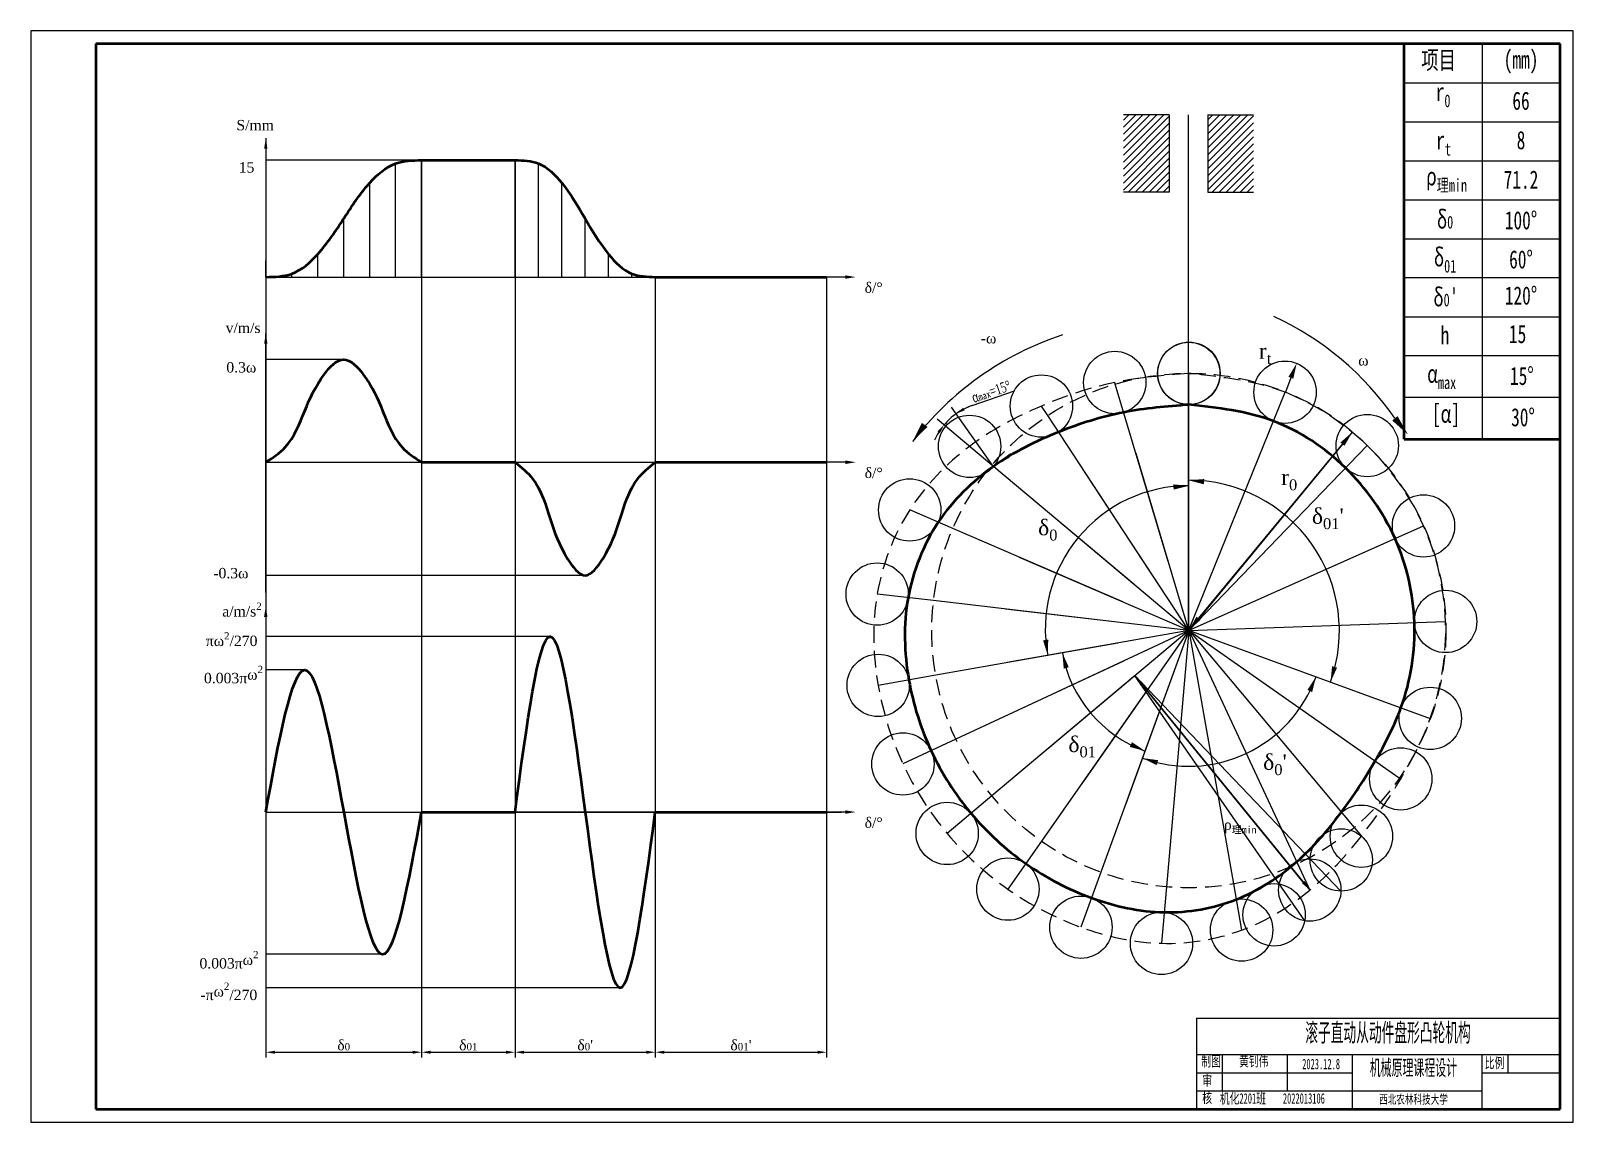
# Model space of a CAD drawing. Header units: millimetres. Extents: x 5619774 to 11239960, y 2494895 to 4990050.
# Drawn here: x 5620444 to 5621038, y 2494895 to 2495315 of the extents above; entities that cross this region are included whole.
import ezdxf
from ezdxf import colors
from ezdxf.entities.mleader import LeaderData, LeaderLine
from ezdxf.math import Vec2, Vec3

# ---------------------------------------------------------------- set-up
doc = ezdxf.new("R2010")
doc.units = ezdxf.units.MM
doc.linetypes.add('DASHED2', pattern=[9.525, 6.35, -3.175])
doc.layers.add('粗实线', color=7, linetype='Continuous', lineweight=50)
doc.layers.add('细实线', color=7, linetype='Continuous')
doc.layers.add('虚线', color=7, linetype='DASHED2')
doc.styles.get("Standard").update_dxf_attribs({"font": 'arial.ttf'})
doc.styles.add('字母和数字', font='times.ttf', dxfattribs={"width": 0.7, "height": 4})
doc.styles.add('尺寸4', font='times.ttf', dxfattribs={"height": 4})
doc.styles.add('工图', font='', dxfattribs={"width": 0.7})
doc.styles.add('汉字', font='', dxfattribs={"width": 0.7})
doc.styles.get('工图').set_extended_font_data('HYSWLongFangSong')
doc.styles.get('汉字').set_extended_font_data('SimSun')
doc.dimstyles.new('直线', dxfattribs={"dimtxt": 5, "dimasz": 3.5, "dimexe": 2, "dimexo": 0, "dimtad": 1, "dimtxsty": '字母和数字', "dimcen": 2.5, "dimadec": 0, "dimazin": 0, "dimtfac": 1, "dimtmove": 0, "dimatfit": 3, "dimfxl": 1, "dimarcsym": 0})

# ---------------------------------------------------------------- blocks, each defined once
blk = doc.blocks.new('*U22')
at = {"layer": '细实线'}
for p, q in [((65.83, 16.55), (-4.13, 4.21)), ((38.5, 11.73), (-31.67, -0.64)), ((-31.67, -0.64), (-53.83, -4.55))]:
    blk.add_line(p, q, dxfattribs=at)
blk.add_circle((-53.83, -4.55), 12, dxfattribs=at)
blk = doc.blocks.new('*U23')
at = {"layer": '细实线', "color": 0, "linetype": 'ByBlock', "lineweight": -2, "transparency": 16777216}
blk.add_blockref('*U22', (8431069.04, 3742585.31), dxfattribs=at)
for p, rotation in [((8431075.56, 3742568.84), 14.99999999999994), ((8431086.13, 3742554.62), 29.99999999999991), ((8431100.02, 3742543.62), 44.99999999999996), ((8431116.29, 3742536.58), 59.99999999999994)]:
    blk.add_blockref('*U22', p, dxfattribs=dict(at, rotation=rotation))
blk = doc.blocks.new('*U24')
at = {"layer": '细实线'}
blk.add_line((-52.54, 22.95), (40.54, -10.95), dxfattribs=at)
blk.add_circle((40.54, -10.95), 12, dxfattribs=at)
blk = doc.blocks.new('*U25')
at = {"layer": '细实线', "color": 0, "linetype": 'ByBlock', "lineweight": -2, "transparency": 16777216}
for p, rotation in [((8431138.42, 3742658.96), 109.9999999999998), ((8431159.55, 3742653.47), 87.99999999999982), ((8431177.08, 3742640.48), 65.99999999999987), ((8431188.47, 3742621.86), 43.99999999999986), ((8431192.05, 3742600.33), 21.99999999999988)]:
    blk.add_blockref('*U24', p, dxfattribs=dict(at, rotation=rotation))
blk.add_blockref('*U24', (8431187.3, 3742579.02), dxfattribs=at)
blk = doc.blocks.new('*D41')
at = {"layer": 'Defpoints', "color": 0, "transparency": 16777216}
for p in [(5620534.37, 2495219.87), (5620594.37, 2495219.87), (5620594.37, 2494921.53)]:
    blk.add_point(p, dxfattribs=at)
at = {"layer": '细实线', "color": 0, "lineweight": -2, "transparency": 16777216}
for p, q in [((5620534.37, 2495219.87), (5620534.37, 2494919.53)), ((5620594.37, 2495219.87), (5620594.37, 2494919.53)), ((5620537.87, 2494921.53), (5620590.87, 2494921.53))]:
    blk.add_line(p, q, dxfattribs=at)
at = {"layer": '细实线', "color": 0, "transparency": 16777216}
for points in [[(5620537.87, 2494922.11), (5620537.87, 2494920.94), (5620534.37, 2494921.53)], [(5620590.87, 2494922.11), (5620590.87, 2494920.94), (5620594.37, 2494921.53)]]:
    blk.add_solid(points, dxfattribs=at)
at = {"layer": '细实线', "color": 0, "transparency": 16777216, "insert": (5620564.37, 2494924.24), "char_height": 4, "attachment_point": 5, "style": '字母和数字'}
blk.add_mtext('{\\W1;δ\\H0.7x;\\S^ 0;}', dxfattribs=at)
blk = doc.blocks.new('*D42')
at = {"layer": 'Defpoints', "color": 0, "transparency": 16777216}
for p in [(5620594.37, 2495219.87), (5620630.37, 2495219.87), (5620630.37, 2494921.53)]:
    blk.add_point(p, dxfattribs=at)
at = {"layer": '细实线', "color": 0, "lineweight": -2, "transparency": 16777216}
for p, q in [((5620594.37, 2495219.87), (5620594.37, 2494919.53)), ((5620630.37, 2495219.87), (5620630.37, 2494919.53)), ((5620597.87, 2494921.53), (5620626.87, 2494921.53))]:
    blk.add_line(p, q, dxfattribs=at)
at = {"layer": '细实线', "color": 0, "transparency": 16777216}
for points in [[(5620597.87, 2494922.11), (5620597.87, 2494920.94), (5620594.37, 2494921.53)], [(5620626.87, 2494922.11), (5620626.87, 2494920.94), (5620630.37, 2494921.53)]]:
    blk.add_solid(points, dxfattribs=at)
at = {"layer": '细实线', "color": 0, "transparency": 16777216, "insert": (5620612.37, 2494924.24), "char_height": 4, "attachment_point": 5, "style": '字母和数字'}
blk.add_mtext('{\\W1;δ\\H0.7x;\\S^ 01;}', dxfattribs=at)
blk = doc.blocks.new('*D43')
at = {"layer": 'Defpoints', "color": 0, "transparency": 16777216}
for p in [(5620630.37, 2495219.87), (5620684.37, 2495219.87), (5620684.37, 2494921.53)]:
    blk.add_point(p, dxfattribs=at)
at = {"layer": '细实线', "color": 0, "lineweight": -2, "transparency": 16777216}
for p, q in [((5620630.37, 2495219.87), (5620630.37, 2494919.53)), ((5620684.37, 2495219.87), (5620684.37, 2494919.53)), ((5620633.87, 2494921.53), (5620680.87, 2494921.53))]:
    blk.add_line(p, q, dxfattribs=at)
at = {"layer": '细实线', "color": 0, "transparency": 16777216}
for points in [[(5620633.87, 2494922.11), (5620633.87, 2494920.94), (5620630.37, 2494921.53)], [(5620680.87, 2494922.11), (5620680.87, 2494920.94), (5620684.37, 2494921.53)]]:
    blk.add_solid(points, dxfattribs=at)
at = {"layer": '细实线', "color": 0, "transparency": 16777216, "insert": (5620657.37, 2494924.24), "char_height": 4, "attachment_point": 5, "style": '字母和数字'}
blk.add_mtext("{\\W1;δ\\H0.7x;\\S^ 0;\\H1.42857x;'}", dxfattribs=at)
blk = doc.blocks.new('*D44')
at = {"layer": 'Defpoints', "color": 0, "transparency": 16777216}
for p in [(5620684.37, 2495219.87), (5620750.37, 2495219.87), (5620750.37, 2494921.53)]:
    blk.add_point(p, dxfattribs=at)
at = {"layer": '细实线', "color": 0, "lineweight": -2, "transparency": 16777216}
for p, q in [((5620684.37, 2495219.87), (5620684.37, 2494919.53)), ((5620750.37, 2495219.87), (5620750.37, 2494919.53)), ((5620687.87, 2494921.53), (5620746.87, 2494921.53))]:
    blk.add_line(p, q, dxfattribs=at)
at = {"layer": '细实线', "color": 0, "transparency": 16777216}
for points in [[(5620687.87, 2494922.11), (5620687.87, 2494920.94), (5620684.37, 2494921.53)], [(5620746.87, 2494922.11), (5620746.87, 2494920.94), (5620750.37, 2494921.53)]]:
    blk.add_solid(points, dxfattribs=at)
at = {"layer": '细实线', "color": 0, "transparency": 16777216, "insert": (5620717.37, 2494924.24), "char_height": 4, "attachment_point": 5, "style": '字母和数字'}
blk.add_mtext("{\\W1;δ\\H0.7x;\\S^ 01;\\H1.42857x;'}", dxfattribs=at)
blk = doc.blocks.new('*D45')
at = {"layer": 'Defpoints', "color": 0, "transparency": 16777216}
for p in [(5620798.42, 2495169.8), (5620792.99, 2495165.16), (5620797.02, 2495164.53), (5620814.05, 2495147.48), (5620814.54, 2495147.07)]:
    blk.add_point(p, dxfattribs=at)
at = {"layer": '细实线', "color": 0, "lineweight": -2, "transparency": 16777216}
blk.add_line((5620806.46, 2495170.45), (5620822.73, 2495176.08), dxfattribs=at)
for start, end in [(109.0721, 125.3409), (109.11314, 117.22702), (125.3409, 140), (148.11388, 156.22776)]:
    blk.add_arc((5620814.54, 2495147.07), 24.74, start, end, dxfattribs=at)
at = {"layer": '细实线', "color": 0, "transparency": 16777216}
for points in [[(5620803.53, 2495168.57), (5620802.92, 2495169.57), (5620800.23, 2495167.25)], [(5620793.07, 2495160.48), (5620794.01, 2495159.8), (5620795.59, 2495162.97)]]:
    blk.add_solid(points, dxfattribs=at)
at = {"layer": '细实线', "color": 0, "transparency": 16777216, "insert": (5620813.73, 2495175.78), "char_height": 4, "width": 19.9903, "attachment_point": 5, "rotation": 19.0721, "style": '字母和数字'}
blk.add_mtext('{\\fSimSun|b0|i0|c134|p2;\\C0;α\\H0.7x;\\S^ max;\\fTimes New Roman|b0|i0|c134|p18;\\H1.42857x;\\C256;=15°}', dxfattribs=at)

msp = doc.modelspace()

# ---------------------------------------------------------------- hatches: boundary and pattern name
at = {"layer": '细实线'}
h = msp.add_hatch(dxfattribs=at)
h.set_pattern_fill('ANSI31', color=256, scale=0.6)
h.paths.add_polyline_path([(5620882.342, 2495282.374), (5620864.682, 2495282.374), (5620864.682, 2495252.483), (5620882.342, 2495252.483)])
h = msp.add_hatch(dxfattribs=at)
h.set_pattern_fill('ANSI31', color=256, scale=0.6)
h.paths.add_polyline_path([(5620897.126, 2495252.483), (5620914.785, 2495252.483), (5620914.785, 2495282.374), (5620897.126, 2495282.374)])

# ---------------------------------------------------------------- linework, layer by layer
at = {"layer": '粗实线', "color": 0}
for p, q in [((5621032.879, 2495309.627), (5620468.879, 2495309.627)), ((5620468.879, 2495309.627), (5620468.879, 2494899.627)), ((5620972.799, 2495157.475), (5620972.799, 2495309.627)), ((5621032.879, 2494899.627), (5621032.879, 2495309.627)), ((5620972.799, 2495157.475), (5621032.799, 2495157.475)), ((5620468.879, 2494899.627), (5621032.879, 2494899.627))]:
    msp.add_line(p, q, dxfattribs=at)
at = {"layer": '粗实线'}
for p, q in [((5620594.373, 2495264.873), (5620630.373, 2495264.873)), ((5620684.373, 2495219.873), (5620750.373, 2495219.873)), ((5620594.373, 2495148.598), (5620630.373, 2495148.598)), ((5620684.373, 2495148.598), (5620750.373, 2495148.598)), ((5620594.373, 2495013.962), (5620630.373, 2495013.962)), ((5620684.373, 2495013.962), (5620750.373, 2495013.962))]:
    msp.add_line(p, q, dxfattribs=at)
for points in [[(5620534.373, 2495219.873), (5620544.363, 2495221.156), (5620554.373, 2495228.664), (5620564.373, 2495242.373), (5620574.373, 2495256.083), (5620584.373, 2495263.583), (5620594.373, 2495264.873)], [(5620630.373, 2495264.873), (5620639.373, 2495263.583), (5620648.373, 2495256.083), (5620657.373, 2495242.373), (5620666.373, 2495228.664), (5620675.373, 2495221.164), (5620684.373, 2495219.873)], [(5620534.373, 2495148.598), (5620541.873, 2495154.398), (5620549.373, 2495168.398), (5620556.873, 2495182.399), (5620564.373, 2495188.198), (5620571.873, 2495182.399), (5620579.373, 2495168.398), (5620586.873, 2495154.398), (5620594.373, 2495148.598)], [(5620889.849, 2495170.76), (5620864.777, 2495167.798), (5620839.682, 2495160.204), (5620814.627, 2495147.002), (5620793.37, 2495125.475), (5620781.751, 2495096.474), (5620782.031, 2495064.812), (5620790.628, 2495037.549), (5620805.989, 2495013.44), (5620827.066, 2494994.129), (5620852.422, 2494980.93), (5620880.383, 2494975.396), (5620908.12, 2494980.345), (5620931.384, 2494994.823), (5620948.599, 2495013.868), (5620961.632, 2495033.619), (5620971.575, 2495054.14), (5620976.751, 2495086.905), (5620969.277, 2495119.223), (5620950.24, 2495146.388), (5620922.413, 2495164.443), (5620889.849, 2495170.821)], [(5620630.373, 2495148.598), (5620637.123, 2495142.219), (5620643.873, 2495126.818), (5620650.623, 2495111.418), (5620657.373, 2495105.038), (5620664.123, 2495111.418), (5620670.873, 2495126.818), (5620677.623, 2495142.219), (5620684.373, 2495148.598)], [(5620630.373, 2495013.962), (5620643.873, 2495081.552), (5620657.373, 2495013.962), (5620670.873, 2494946.372), (5620684.373, 2495013.962)], [(5620534.373, 2495013.962), (5620549.373, 2495068.682), (5620564.373, 2495013.962), (5620579.373, 2494959.242), (5620594.373, 2495013.962)]]:
    msp.add_spline(points, degree=3, dxfattribs=at)
at = {"layer": '细实线'}
for p, q in [((5621037.879, 2495314.627), (5620443.879, 2495314.627)), ((5620443.879, 2495314.627), (5620443.879, 2494894.627)), ((5621037.879, 2494894.627), (5621037.879, 2495314.627)), ((5620882.342, 2495282.374), (5620864.682, 2495282.374)), ((5620882.342, 2495282.374), (5620882.342, 2495252.483)), ((5620889.734, 2495083.757), (5620889.734, 2495282.374)), ((5620897.126, 2495282.374), (5620914.785, 2495282.374)), ((5620897.126, 2495282.374), (5620897.126, 2495252.483)), ((5620594.373, 2495264.873), (5620534.373, 2495264.873)), ((5620584.373, 2495219.873), (5620584.373, 2495263.583)), ((5620594.373, 2495264.873), (5620594.373, 2495219.873)), ((5620594.373, 2495219.873), (5620594.373, 2495264.873)), ((5620630.373, 2495264.873), (5620630.373, 2495219.873)), ((5620630.373, 2495219.873), (5620630.373, 2495264.873)), ((5620639.373, 2495219.873), (5620639.373, 2495263.583)), ((5620574.373, 2495219.873), (5620574.373, 2495256.083)), ((5620648.373, 2495234.589), (5620648.373, 2495256.083)), ((5620882.342, 2495252.483), (5620864.682, 2495252.483)), ((5620897.126, 2495252.483), (5620914.785, 2495252.483)), ((5620564.373, 2495219.873), (5620564.373, 2495242.373)), ((5620657.373, 2495219.873), (5620657.373, 2495242.373)), ((5620648.373, 2495219.873), (5620648.373, 2495234.589)), ((5620554.373, 2495219.873), (5620554.373, 2495228.664)), ((5620666.373, 2495228.664), (5620666.373, 2495228.664)), ((5620666.373, 2495219.873), (5620666.373, 2495228.664)), ((5620534.373, 2495219.873), (5620534.373, 2495226.083)), ((5620534.373, 2495219.873), (5620729.476, 2495219.873)), ((5620534.373, 2495219.873), (5620544.363, 2495219.873)), ((5620544.373, 2495219.873), (5620544.373, 2495221.164)), ((5620570.373, 2495219.873), (5620588.373, 2495219.873)), ((5620588.373, 2495219.873), (5620606.373, 2495219.873)), ((5620588.373, 2495219.873), (5620594.373, 2495219.873)), ((5620606.373, 2495219.873), (5620624.373, 2495219.873)), ((5620624.373, 2495219.873), (5620642.373, 2495219.873)), ((5620624.373, 2495219.873), (5620630.373, 2495219.873)), ((5620642.373, 2495219.873), (5620660.373, 2495219.873)), ((5620660.373, 2495219.873), (5620678.373, 2495219.873)), ((5620675.373, 2495219.873), (5620675.373, 2495221.164)), ((5620678.373, 2495219.873), (5620696.373, 2495219.873)), ((5620678.373, 2495219.873), (5620684.373, 2495219.873)), ((5620696.373, 2495219.873), (5620714.373, 2495219.873)), ((5620714.373, 2495219.873), (5620732.373, 2495219.873)), ((5620732.373, 2495219.873), (5620750.373, 2495219.873)), ((5620534.373, 2495098.505), (5620534.373, 2495198.176)), ((5620564.373, 2495188.198), (5620534.373, 2495188.198)), ((5620564.373, 2495188.198), (5620564.373, 2495188.549)), ((5620889.917, 2495111.608), (5620889.917, 2495182.641)), ((5620861.52, 2495178.676), (5620861.335, 2495179.293)), ((5620881.947, 2495110.444), (5620861.52, 2495178.676)), ((5620814.543, 2495147.073), (5620798.424, 2495169.805)), ((5620835.503, 2495166.558), (5620833.087, 2495170.23)), ((5620814.053, 2495147.484), (5620792.989, 2495165.159)), ((5620874.646, 2495107.043), (5620835.503, 2495166.558)), ((5620534.373, 2495148.598), (5620534.373, 2495158.498)), ((5620811.903, 2495145.201), (5620821.364, 2495151.91)), ((5620889.901, 2495083.858), (5620869.529, 2495151.907)), ((5620889.912, 2495083.858), (5620889.912, 2495154.891)), ((5620534.373, 2495148.598), (5620748.983, 2495148.598)), ((5620534.373, 2495148.598), (5620541.873, 2495148.598)), ((5620630.373, 2495148.598), (5620637.123, 2495148.598)), ((5620868.627, 2495101.691), (5620814.053, 2495147.484)), ((5620814.543, 2495147.073), (5620814.543, 2495147.073)), ((5620889.891, 2495083.855), (5620850.857, 2495143.203)), ((5620798.975, 2495123.057), (5620782.351, 2495130.228)), ((5620889.882, 2495083.849), (5620835.467, 2495129.509)), ((5620864.396, 2495094.837), (5620798.975, 2495123.057)), ((5620889.874, 2495083.841), (5620824.65, 2495111.976)), ((5620657.373, 2495105.038), (5620534.373, 2495105.038)), ((5620791.54, 2495095.33), (5620769.832, 2495097.867)), ((5620862.308, 2495087.058), (5620791.54, 2495095.33)), ((5620889.87, 2495083.832), (5620819.317, 2495092.078)), ((5620534.373, 2495087.039), (5620534.373, 2494938.799)), ((5620643.873, 2495081.552), (5620534.373, 2495081.552)), ((5620889.912, 2495083.874), (5620856.011, 2494990.791)), ((5620889.897, 2495083.899), (5620881.244, 2494985.213)), ((5620889.795, 2495083.942), (5620970.933, 2495027.105)), ((5620889.824, 2495083.942), (5620953.486, 2495008.041)), ((5620889.852, 2495083.934), (5620931.7, 2494994.143)), ((5620889.877, 2495083.92), (5620907.06, 2494986.357)), ((5620549.373, 2495068.682), (5620534.373, 2495068.682)), ((5620934.484, 2494972.111), (5620868.874, 2495066.67)), ((5620948.449, 2494983.523), (5620868.874, 2495066.67)), ((5620868.874, 2495066.67), (5620936.456, 2494983.948)), ((5620970.933, 2495027.105), (5620971.461, 2495026.735)), ((5620534.373, 2495013.962), (5620756.057, 2495013.962)), ((5620534.373, 2495013.962), (5620589.093, 2495013.962)), ((5620534.373, 2495013.962), (5620579.373, 2495013.962)), ((5620534.373, 2495013.962), (5620549.373, 2495013.962)), ((5620549.373, 2495013.962), (5620564.373, 2495013.962)), ((5620684.373, 2495013.962), (5620616.783, 2495013.962)), ((5620630.373, 2495013.962), (5620643.873, 2495013.962)), ((5620657.373, 2495013.962), (5620670.873, 2495013.962)), ((5620953.486, 2495008.041), (5620956.312, 2495004.675)), ((5620931.7, 2494994.143), (5620936.456, 2494983.948)), ((5620881.244, 2494985.213), (5620879.335, 2494963.442)), ((5620907.06, 2494986.357), (5620910.205, 2494968.527)), ((5620579.373, 2494959.242), (5620534.373, 2494959.242)), ((5620670.873, 2494946.372), (5620534.373, 2494946.372)), ((5620892.879, 2494934.627), (5620892.879, 2494899.627)), ((5620443.879, 2494894.627), (5621037.879, 2494894.627))]:
    msp.add_line(p, q, dxfattribs=at)
at = {"layer": '细实线', "color": 0}
for p, q in [((5621002.799, 2495309.627), (5621002.799, 2495157.475)), ((5620972.799, 2495294.627), (5621032.799, 2495294.627)), ((5620972.799, 2495279.627), (5621032.799, 2495279.627)), ((5620972.799, 2495264.627), (5621032.799, 2495264.627)), ((5620972.799, 2495249.627), (5621032.799, 2495249.627)), ((5620972.799, 2495234.627), (5621032.799, 2495234.627)), ((5621032.799, 2495219.627), (5620972.799, 2495219.627)), ((5620972.799, 2495204.627), (5621032.799, 2495204.627)), ((5620972.799, 2495189.627), (5621032.799, 2495189.627)), ((5621032.799, 2495173.551), (5620972.799, 2495173.551)), ((5620892.879, 2494934.627), (5621032.879, 2494934.627)), ((5620892.879, 2494920.627), (5621032.879, 2494920.627)), ((5620902.879, 2494906.627), (5620902.879, 2494920.627)), ((5620927.879, 2494906.627), (5620927.879, 2494920.627)), ((5620952.879, 2494899.627), (5620952.879, 2494920.627)), ((5621002.879, 2494899.627), (5621002.879, 2494920.627)), ((5621012.879, 2494913.627), (5621012.879, 2494920.627)), ((5620892.879, 2494913.627), (5620952.879, 2494913.627)), ((5621002.879, 2494913.627), (5621032.879, 2494913.627)), ((5620892.879, 2494906.627), (5621002.879, 2494906.627))]:
    msp.add_line(p, q, dxfattribs=at)
at = {"layer": '细实线', "linetype": 'ByBlock', "lineweight": -2}
for points in [[(5620534.373, 2495273.298), (5620534.373, 2495219.873)], [(5620757.554, 2495219.873), (5620750.373, 2495219.873)], [(5620534.373, 2495194.176), (5620534.373, 2495148.598)], [(5620929.16, 2495181.131), (5620927.057, 2495175.514)], [(5620893.595, 2495088.51), (5620952.844, 2495160.208)], [(5620949.031, 2495155.576), (5620889.832, 2495083.654)], [(5620757.554, 2495148.598), (5620750.373, 2495148.598)], [(5620933.926, 2494987.045), (5620868.874, 2495066.67)], [(5620871.653, 2495063.311), (5620936.456, 2494983.948)], [(5620757.554, 2495013.962), (5620750.373, 2495013.962)]]:
    msp.add_lwpolyline(points, dxfattribs=at)
at = {"layer": '细实线'}
for centre in [(5620889.917, 2495182.821), (5620861.335, 2495179.293), (5620833.087, 2495170.23), (5620805.435, 2495154.716), (5620782.351, 2495130.228), (5620769.832, 2495097.867), (5620971.461, 2495026.735), (5620956.312, 2495004.675), (5620948.551, 2494995.523), (5620936.456, 2494983.948), (5620922.706, 2494974.407), (5620910.205, 2494968.527), (5620879.335, 2494963.442)]:
    msp.add_circle(centre, 12, dxfattribs=at)
for centre, radius, start, end in [((5620873.994, 2495099.537), 115.85, 34.715176, 65.191498), ((5620878.741, 2495083.62), 120.006, 108.202382, 142.592894), ((5620889.734, 2495084.417), 55.148, 89.80981, 190.633717), ((5620889.832, 2495083.654), 58.028, 106.538347, 106.543343), ((5620889.832, 2495083.654), 58.028, 340.226853, 90.096737), ((5620889.832, 2495083.654), 52.074, 106.523684, 106.529243), ((5620889.832, 2495083.654), 52.074, 89.906381, 90.107797), ((5620889.912, 2495084.046), 49.556, 89.994194, 90.205846), ((5620889.832, 2495083.654), 58.028, 123.170575, 123.17557), ((5620889.832, 2495083.654), 52.074, 123.151974, 123.157532), ((5620889.912, 2495084.046), 49.556, 106.734992, 106.74083), ((5620889.832, 2495083.654), 58.028, 139.815528, 139.820518), ((5620889.912, 2495084.046), 49.556, 123.468968, 123.474805), ((5620889.832, 2495083.654), 52.074, 139.794444, 139.799997), ((5620889.912, 2495084.046), 49.556, 140.190435, 140.196268), ((5620889.832, 2495083.654), 58.028, 156.47503, 156.480013), ((5620889.832, 2495083.654), 52.074, 156.453125, 156.458671), ((5620889.912, 2495084.046), 49.556, 156.894789, 156.900615), ((5620889.832, 2495083.654), 58.028, 173.149683, 173.154656), ((5620889.832, 2495083.654), 52.074, 173.128689, 173.134227), ((5620889.912, 2495084.046), 49.556, 173.578862, 173.58468), ((5620889.832, 2495083.654), 58.028, 189.838816, 189.843779), ((5620889.832, 2495083.654), 52.074, 189.820388, 189.825917), ((5620889.912, 2495084.046), 49.556, 190.241193, 250.056527), ((5620889.832, 2495083.654), 52.074, 204.846186, 204.851716), ((5620889.832, 2495083.654), 52.074, 249.978234, 340.254102), ((5620889.832, 2495083.654), 58.028, 204.861967, 204.86693), ((5620889.734, 2495084.417), 55.148, 205.61599, 205.621212), ((5620889.832, 2495083.654), 52.074, 219.882854, 219.888384), ((5620889.832, 2495083.654), 58.028, 219.894873, 219.899836), ((5620889.734, 2495084.417), 55.148, 220.561871, 220.567093), ((5620889.734, 2495084.417), 55.148, 235.469827, 235.475048), ((5620889.832, 2495083.654), 52.074, 234.927893, 234.933423), ((5620889.832, 2495083.654), 58.028, 234.935291, 234.940254), ((5620889.734, 2495084.417), 55.148, 250.346132, 250.355355), ((5620889.832, 2495083.654), 58.028, 249.980466, 249.988527)]:
    msp.add_arc(centre, radius, start, end, dxfattribs=at)
msp.add_point((5620814.627, 2495147.002), dxfattribs=at)
msp.add_point((5620814.627, 2495147.002), dxfattribs=at)
for points in [[(5620757.554, 2495220.54), (5620761.554, 2495219.873), (5620757.554, 2495219.206)], [(5620533.706, 2495194.176), (5620534.373, 2495198.176), (5620535.04, 2495194.176)], [(5620928.233, 2495181.506), (5620931.408, 2495186.694), (5620930.087, 2495180.757)], [(5620789.201, 2495162.204), (5620783.416, 2495156.52), (5620787.044, 2495163.773)], [(5620970.261, 2495166.349), (5620974.236, 2495159.279), (5620968.183, 2495164.678)], [(5620948.259, 2495156.211), (5620952.844, 2495160.208), (5620949.803, 2495154.94)], [(5620757.554, 2495149.265), (5620761.554, 2495148.598), (5620757.554, 2495147.932)], [(5620883.855, 2495140.067), (5620889.917, 2495139.564), (5620884.019, 2495138.074)], [(5620895.615, 2495140.128), (5620889.734, 2495141.681), (5620895.801, 2495142.119)], [(5620533.678, 2495089.084), (5620534.345, 2495093.084), (5620535.011, 2495089.084)], [(5620894.366, 2495087.873), (5620889.773, 2495083.885), (5620892.824, 2495089.147)], [(5620835.721, 2495080.325), (5620835.532, 2495074.245), (5620833.739, 2495080.058)], [(5620841.7, 2495069.173), (5620841.147, 2495075.23), (5620843.634, 2495069.679)], [(5620946.96, 2495069.559), (5620944.438, 2495064.023), (5620945.029, 2495070.077)], [(5620871.136, 2495062.89), (5620869.123, 2495066.41), (5620872.169, 2495063.733)], [(5620935.537, 2495060.956), (5620938.844, 2495066.061), (5620937.371, 2495060.159)], [(5620867.961, 2495040.857), (5620873.009, 2495037.462), (5620867.133, 2495039.036)], [(5620877.449, 2495032.019), (5620872.003, 2495034.728), (5620878.033, 2495033.932)], [(5620757.554, 2495014.629), (5620761.554, 2495013.962), (5620757.554, 2495013.295)], [(5620934.442, 2494987.467), (5620936.456, 2494983.948), (5620933.409, 2494986.623)]]:
    msp.add_solid(points, dxfattribs=at)
at = {"layer": '虚线'}
msp.add_circle((5620889.868, 2495083.821), 99, dxfattribs=at)
msp.add_spline([(5620889.852, 2495182.76), (5620861.335, 2495179.293), (5620833.087, 2495170.23), (5620805.435, 2495154.716), (5620782.351, 2495130.228), (5620769.832, 2495097.867), (5620770.213, 2495062.728), (5620779.753, 2495032.478), (5620796.796, 2495005.727), (5620820.183, 2494984.299), (5620848.318, 2494969.654), (5620879.335, 2494963.442), (5620910.205, 2494968.527), (5620936.456, 2494983.948), (5620956.312, 2495004.675), (5620971.461, 2495026.735), (5620982.85, 2495050.034), (5620988.744, 2495087.321), (5620980.24, 2495124.102), (5620958.578, 2495155.018), (5620926.911, 2495175.569), (5620889.917, 2495182.821)], degree=3, dxfattribs=at)

# ---------------------------------------------------------------- block references
at = {"layer": '细实线'}
for name in ['*U25', '*U23']:
    msp.add_blockref(name, (-2810244.995, -1247518.04), dxfattribs=at)

# ---------------------------------------------------------------- texts
at = {"layer": '细实线', "color": 0}
for s, width, gutter_width, heights, insert, char_height, attachment_point, style in [('{\\fSimSun|b0|i0|c134|p2;项目}', 30, 10, [0], (5620979.368, 2495306.892), 7, 1, '汉字'), ('\\pxqc;(mm)', 30, 10, [7], (5621017.799, 2495302.627), 7, 5, '汉字'), ('\\A1;\\pxqc;r{\\H0.7x;\\S^ 0;}', 30, 10, [0], (5620972.799, 2495294.627), 7, 1, '汉字'), ('\\pxqc;66', 30, 10, [0], (5621002.799, 2495291.248), 7, 1, '汉字'), ('\\pxqc;8', 30, 10, [0], (5621002.799, 2495276.069), 7, 1, '汉字'), ('\\A1;\\pxqc;r{\\H0.7x;\\S^ t;}', 30, 10, [0], (5620972.986, 2495275.991), 7, 1, '汉字'), ('\\A1;\\pxqc;ρ{\\fSimSun|b0|i0|c134|p2;\\H0.7x;\\S^ 理min;}', 30, 10, [0], (5620974.104, 2495262.151), 7, 1, '汉字'), ('\\pxqc;71.2', 30, 10, [0], (5621002.799, 2495260.89), 7, 1, '汉字'), ('\\pxqc;δ{\\H0.7x;\\S^ 0;}', 30, 10, [0], (5620973.545, 2495245.547), 7, 1, '汉字'), ('\\pxqc;100°', 30, 10, [0], (5621002.799, 2495245.231), 7, 1, '汉字'), ('\\A1;\\pxqc;δ{\\H0.7x;\\S^ 01;}', 30, 10, [0], (5620973.545, 2495230.993), 7, 1, '汉字'), ('\\pxqc;60°', 30, 10, [0], (5621002.799, 2495230.183), 7, 1, '汉字'), ("\\pxqc;δ{\\H0.7x;\\S^ 0;\\H1.42857x;'}", 30, 10, [0], (5620973.838, 2495215.611), 7, 1, '汉字'), ('\\pxqc;120°', 30, 10, [0], (5621002.799, 2495216.282), 7, 1, '汉字'), ('\\pxqc;h', 30, 20, [0], (5620973.504, 2495201.005), 7, 1, '汉字'), ('15', 30, 20, [0], (5621013.156, 2495201.46), 7, 1, '汉字'), ('\\A1;α{\\H0.7x;\\S^ max;}', 30, 20, [0], (5620981.664, 2495186.184), 7, 1, '汉字'), ('15°', 30, 20, [0], (5621013.565, 2495185.352), 7, 1, '汉字'), ('\\A1;[α]', 30, 20, [0], (5620983.494, 2495170.813), 7, 1, '汉字'), ('30°', 30, 20, [0], (5621013.993, 2495169.426), 7, 1, '汉字'), ('滚子直动从动件盘形凸轮机构', 71.44566, 12.5, [0], (5620934.718, 2494932.631), 7, 1, '工图'), ('制图', 7.24014, 12.5, [0], (5620894.659, 2494920.059), 4, 1, '工图'), ('黄钊伟', 18.6999, 12.5, [0], (5620909.206, 2494920.104), 4, 1, '工图'), ('机械原理课程设计', 34.94885, 12.5, [0], (5620959.56, 2494918.59), 6, 1, '工图'), ('比例', 8.31894, 12.5, [0], (5621003.808, 2494919.429), 4, 1, '工图'), ('审核', 6.26652, 12.5, [0], (5620895.033, 2494912.648), 4, 1, '工图'), ('机化2201班    2022013106', 45.62105, 12.5, [0], (5620901.784, 2494905.758), 4, 1, '工图'), ('西北农林科技大学', 35.16905, 12.5, [0], (5620963.167, 2494905.188), 3.5, 1, '工图')]:
    msp.add_mtext_dynamic_manual_height_columns(s, width=width, gutter_width=gutter_width, heights=heights, dxfattribs=dict(at, insert=insert, char_height=char_height, attachment_point=attachment_point, style=style))
at = {"layer": '细实线', "attachment_point": 1}
for s, width, insert, char_height, style in [('S/mm', 15.3682, (5620523.053, 2495280.351), 4, '尺寸4'), ('15', 18.92716, (5620523.935, 2495264.08), 4, '尺寸4'), ('\\A1;δ/°', 14.42358, (5620765.008, 2495217.802), 4, '尺寸4'), ('v/m/s', 19.56766, (5620518.915, 2495202.34), 4, '尺寸4'), ('-ω', 18.6339, (5620809.743, 2495198.327), 4, '尺寸4'), ('\\A1;r{\\H0.7x;\\S^ t;}', 12.05259, (5620916.835, 2495194.415), 6, '尺寸4'), ('0.3ω', 38.79498, (5620519.17, 2495187.138), 4, '尺寸4'), ('ω', 21.99842, (5620955.091, 2495189.814), 4, '尺寸4'), ('\\A1;δ/°', 14.42358, (5620765.008, 2495146.528), 4, '尺寸4'), ('\\A1;r{\\H0.7x;\\S^ 0;}', 10.75075, (5620925.428, 2495145.841), 6, '尺寸4'), ('\\A1;δ{\\H0.7x;\\S^ 0;}', 12.26358, (5620831.82, 2495126.499), 6, '尺寸4'), ("\\A1;δ{\\H0.7x;\\S^ 01;}'", 9.22411, (5620937.271, 2495130.907), 6, '尺寸4'), ('-0.3ω', 21.72114, (5620514.14, 2495107.921), 4, '尺寸4'), ('\\A1;a/m/s{\\H0.7x;\\S2^ ;}', 27.41886, (5620517.6, 2495094.585), 4, '尺寸4'), ('\\A1;πω{\\H0.7x;\\S2^ ;}/270', 27.21089, (5620511.282, 2495083.216), 4, '尺寸4'), ('0.003π{\\A1;ω\\H0.7x;\\S2^ ;}', 37.0539, (5620510.554, 2495070.26), 4, '尺寸4'), ('\\A1;δ{\\H0.7x;\\S^ 01;}', 13.88467, (5620843.483, 2495043.063), 6, '尺寸4'), ("\\A1;δ{\\H0.7x;\\S^ 0;\\H1.42857x;'}", 12.67681, (5620918.5, 2495036.222), 6, '尺寸4'), ('\\A1;δ/°', 14.42358, (5620765.008, 2495011.891), 4, '尺寸4'), ('\\A1;ρ{\\fSimSun|b0|i0|c134|p2;\\H0.7x;\\S^ 理min;}', 10.85346, (5620903.384, 2495011.126), 4, '尺寸4'), ('0.003π{\\A1;ω\\H0.7x;\\S2^ ;}', 37.0539, (5620508.819, 2494960.474), 4, '尺寸4'), ('2023.12.8', 25, (5620933.516, 2494918.988), 4, '工图')]:
    msp.add_mtext_dynamic_manual_height_columns(s, width=width, gutter_width=20, heights=[0], dxfattribs=dict(at, insert=insert, char_height=char_height, style=style))
at = {"layer": '细实线', "insert": (5620509.191, 2494948.311), "char_height": 4, "width": 13.89603, "attachment_point": 1, "style": '尺寸4'}
msp.add_mtext('-π{\\A1;ω\\H0.7x;\\S2^ ;}/270', dxfattribs=at)

# ---------------------------------------------------------------- dimensions: what is measured, and where the dimension line sits
at = {"layer": '细实线'}
for base, p1, p2, text, picture, middle in [((5620594.373, 2494921.528), (5620534.373, 2495219.873), (5620594.373, 2495219.873), '{\\W1;δ\\H0.7x;\\S^ 0;}', '*D41', (5620564.373, 2494924.241)), ((5620630.373, 2494921.528), (5620594.373, 2495219.873), (5620630.373, 2495219.873), '{\\W1;δ\\H0.7x;\\S^ 01;}', '*D42', (5620612.373, 2494924.241)), ((5620684.373, 2494921.528), (5620630.373, 2495219.873), (5620684.373, 2495219.873), "{\\W1;δ\\H0.7x;\\S^ 0;\\H1.42857x;'}", '*D43', (5620657.373, 2494924.241)), ((5620750.373, 2494921.528), (5620684.373, 2495219.873), (5620750.373, 2495219.873), "{\\W1;δ\\H0.7x;\\S^ 01;\\H1.42857x;'}", '*D44', (5620717.373, 2494924.241))]:
    dim = msp.add_linear_dim(base=base, p1=p1, p2=p2, text=text, dimstyle='直线', dxfattribs=at)
    dim.commit()
    dim.dimension.update_dxf_attribs({"geometry": picture, "text_midpoint": middle})
dim = msp.add_angular_dim_2l(base=(5620797.018, 2495164.529), line1=((5620814.543, 2495147.073), (5620798.424, 2495169.805)), line2=((5620814.053, 2495147.484), (5620792.989, 2495165.159)), text='{\\fSimSun|b0|i0|c134|p2;\\C0;α\\H0.7x;\\S^ max;\\fTimes New Roman|b0|i0|c134|p18;\\H1.42857x;\\C256;=<>}', dimstyle='直线', dxfattribs=at)
dim.commit()
dim.dimension.update_dxf_attribs({"geometry": '*D45', "text_midpoint": (5620813.726, 2495175.777)})

# ---------------------------------------------------------------- leaders
ml = msp.add_multileader_mtext('Standard', dxfattribs=at)
ml.set_content('', color=256)
ml.set_leader_properties()
ml.build(insert=Vec2(0, 0))
ctx = ml.context
ctx.base_point, ctx.plane_origin = Vec3(5620542.373, 2495219.873), Vec3(5620534.373, 2495273.298)
notes = []
notes.append((ctx, [(0, (1, 1, 0), (5620534.373, 2495219.873), (1, 0), 8, [(0, [(5620534.373, 2495273.298)], 0, [])])]))
ctx.mtext.insert, ctx.mtext.flow_direction = Vec3(5620544.373, 2495221.873), 5
for ctx, leaders in notes:
    for number, flags, end, landing, length, lines in leaders:
        leader = LeaderData()
        leader.index, (leader.has_last_leader_line, leader.has_dogleg_vector, leader.attachment_direction) = number, flags
        leader.last_leader_point, leader.dogleg_vector, leader.dogleg_length = Vec3(end), Vec3(landing), length
        for number, points, colour, breaks in lines:
            line = LeaderLine()
            line.index, line.vertices, line.color, line.breaks = number, Vec3.list(points), colors.encode_raw_color(colour), breaks
            leader.lines.append(line)
        ctx.leaders.append(leader)

doc.saveas('drawing.dxf')
